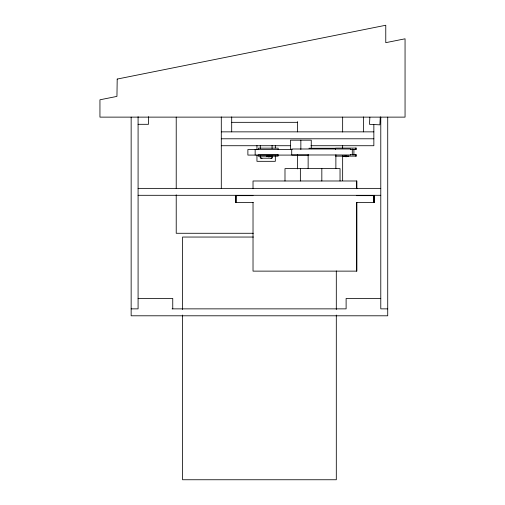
<?xml version="1.0" encoding="UTF-8"?>
<svg xmlns="http://www.w3.org/2000/svg" width="505" height="505" viewBox="0 0 505 505"><rect width="100%" height="100%" fill="white"/><g stroke="black" fill="none" stroke-linecap="round" stroke-linejoin="round"><path stroke-width="0.76" d="M373.965 202.587L373.971 195.65M369.862 117.223L369.496 124.306L379.88 124.849L380.29 116.977M231.858 122.33L297.571 122.33M138.086 124.306L148.483 124.306L148.483 116.661M221.297 131.856L373.851 131.856M221.297 138.787L373.851 138.787M221.297 145.724L290.495 145.724M310.941 145.724L373.851 145.724L373.851 124.785M308.915 148.249L335.099 148.249M350.741 148.994L291.72 148.994L291.72 154.984L350.741 154.984M292.187 149.537L247.879 149.537L247.879 155.085L308.612 155.085M350.388 149.474L356.473 149.474L356.473 148.085L335.591 148.085L335.591 149.474M350.3 154.738L356.568 154.738L356.568 156.127L335.503 156.127M138.086 188.371L380.783 188.371M138.086 195.302L380.783 195.302M253.024 195.65L235.69 195.65L235.69 202.587L253.422 202.587M356.48 195.65L374.211 195.65L374.211 202.587L356.48 202.587L356.48 271.128M253.283 233.278L176.22 233.278L176.22 194.81M253.415 237.047L182.57 237.047L182.57 309.546M138.086 298.461L172.754 298.461L172.754 308.864M380.783 298.461L346.114 298.461L346.114 308.864L172.072 308.864M131.148 308.864L138.086 308.864L138.086 116.661M387.72 308.864L380.783 308.864L380.783 117.147M374.003 195.65L374.035 202.587M387.72 117.147L387.72 315.795L131.148 315.795L131.148 117.147M373.814 195.65L373.814 202.587M363.448 116.933L363.448 131.856M356.877 188.706L356.877 180.986L253.024 180.986L253.024 188.706M356.877 202.587L356.877 271.128L253.024 271.128L253.024 202.587M356.48 180.986L356.48 188.706M355.425 148.085L355.425 149.474M355.331 154.738L355.331 156.127M353.904 149.537L353.904 155.085M352.294 148.994L352.294 154.984M342.649 117.097L342.649 132.013M342.649 145.358L342.649 148.495M342.649 155.559L342.649 180.683M340.035 180.986L340.035 168.607L284.99 168.607L284.99 180.986M336.305 270.933L336.305 309.546M336.305 315.057L336.305 479.75L182.57 479.75L182.57 315.057M335.875 154.738L335.875 168.607M321.83 168.607L321.83 180.986M311.257 148.754L311.257 140.175L290.457 140.175L290.457 149.537M308.138 154.738L308.138 168.607M300.854 140.175L300.854 149.537M300.361 168.607L300.361 180.986M297.571 121.636L297.571 131.881M297.571 154.637L297.571 168.916M278.167 149.537L278.167 148.148L258.333 148.148L258.333 149.537M275.326 145.566L275.326 147.927M275.326 155.811L275.326 161.322L256.95 161.322L256.95 155.022M272.069 145.484L272.069 148.476M272.069 155.963L272.069 158.204L260.277 158.204L260.277 155.963M260.277 145.484L260.277 148.476M256.95 145.566L256.95 149.505M255.158 149.537L255.158 155.085M236.081 195.65L236.081 202.587M235.93 195.65L235.848 202.587M231.694 116.933L231.694 131.856M221.297 116.933L221.297 188.618M176.22 117.097L176.22 188.535M346.929 156.537A4.16 4.16 0 0 1 343.766 156.127M348.115 156.127A4.16 4.16 0 0 1 343.955 156.127M348.298 156.127A4.16 4.16 0 0 1 344.139 156.127M346.929 155.868A3.466 3.466 0 0 1 345.136 155.868M271.04 156.19A4.16 4.16 0 0 1 266.88 156.19M270.857 156.19A4.16 4.16 0 0 1 266.697 156.19M269.67 155.938A3.466 3.466 0 0 1 267.877 155.938M272.264 157.566A8.976 8.976 0 0 1 270.977 158.469M262 158.469A8.976 8.976 0 0 1 260.144 157.042M117.204 79.064L116.945 96.398L99.946 99.794L99.946 117.128L405.054 117.128L405.054 38.803L385.769 42.666L385.769 25.25L117.204 79.064M278.072 154.801L258.244 154.801L258.244 156.19L278.072 156.19L278.072 154.801"/></g></svg>
